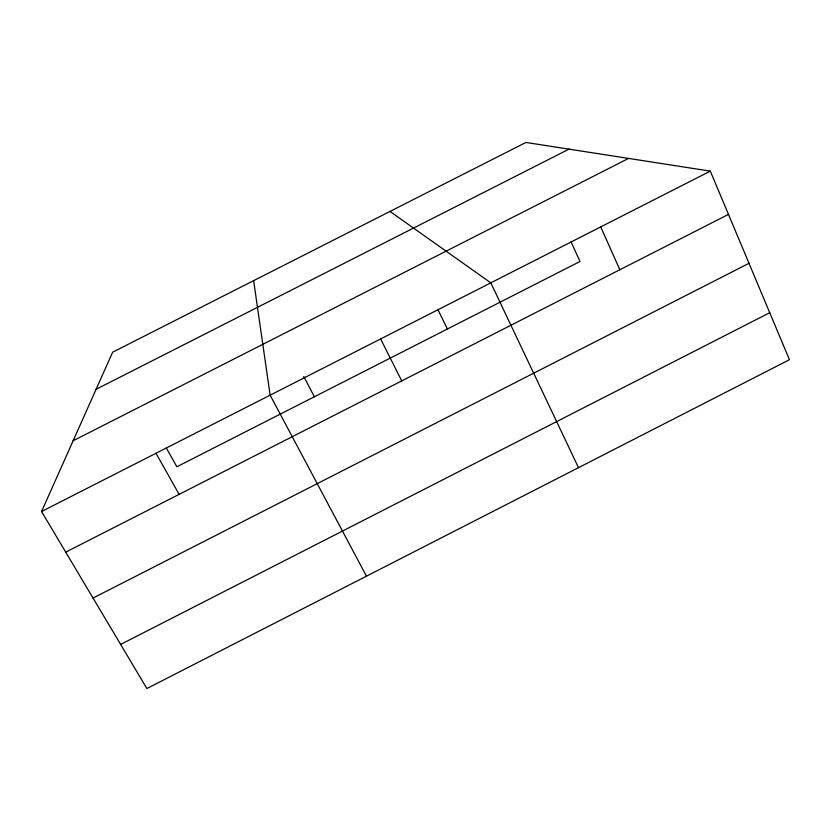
<?xml version="1.0" encoding="UTF-8"?>
<svg xmlns="http://www.w3.org/2000/svg" width="831" height="831" viewBox="0 0 831 831"><rect width="100%" height="100%" fill="white"/><g stroke="black" fill="none" stroke-linecap="round" stroke-linejoin="round"><path stroke-width="1.25" d="M41.55 511.522L112.663 352.188L525.93 142.454L710.318 171.124L789.45 359.709L146.879 688.546L41.55 511.522L710.318 171.124M65.722 552.148L728.475 214.388M93.041 598.071L749.001 263.302M120.63 644.441L769.724 312.705M96.095 389.303L568.986 149.144M73.128 440.762L628.579 158.409M390.009 211.438L490.809 282.852L578.501 467.666M155.999 453.269L179.132 494.341M166.293 447.909L176.868 466.783L579.986 261.485L571.074 241.873M366.471 576.174L270.137 395.172L253.632 280.649M303.772 376.505L314.367 396.761M380.619 338.934L401.737 380.899M437.937 309.641L447.39 329.014M600.709 226.905L619.843 269.743"/></g></svg>
